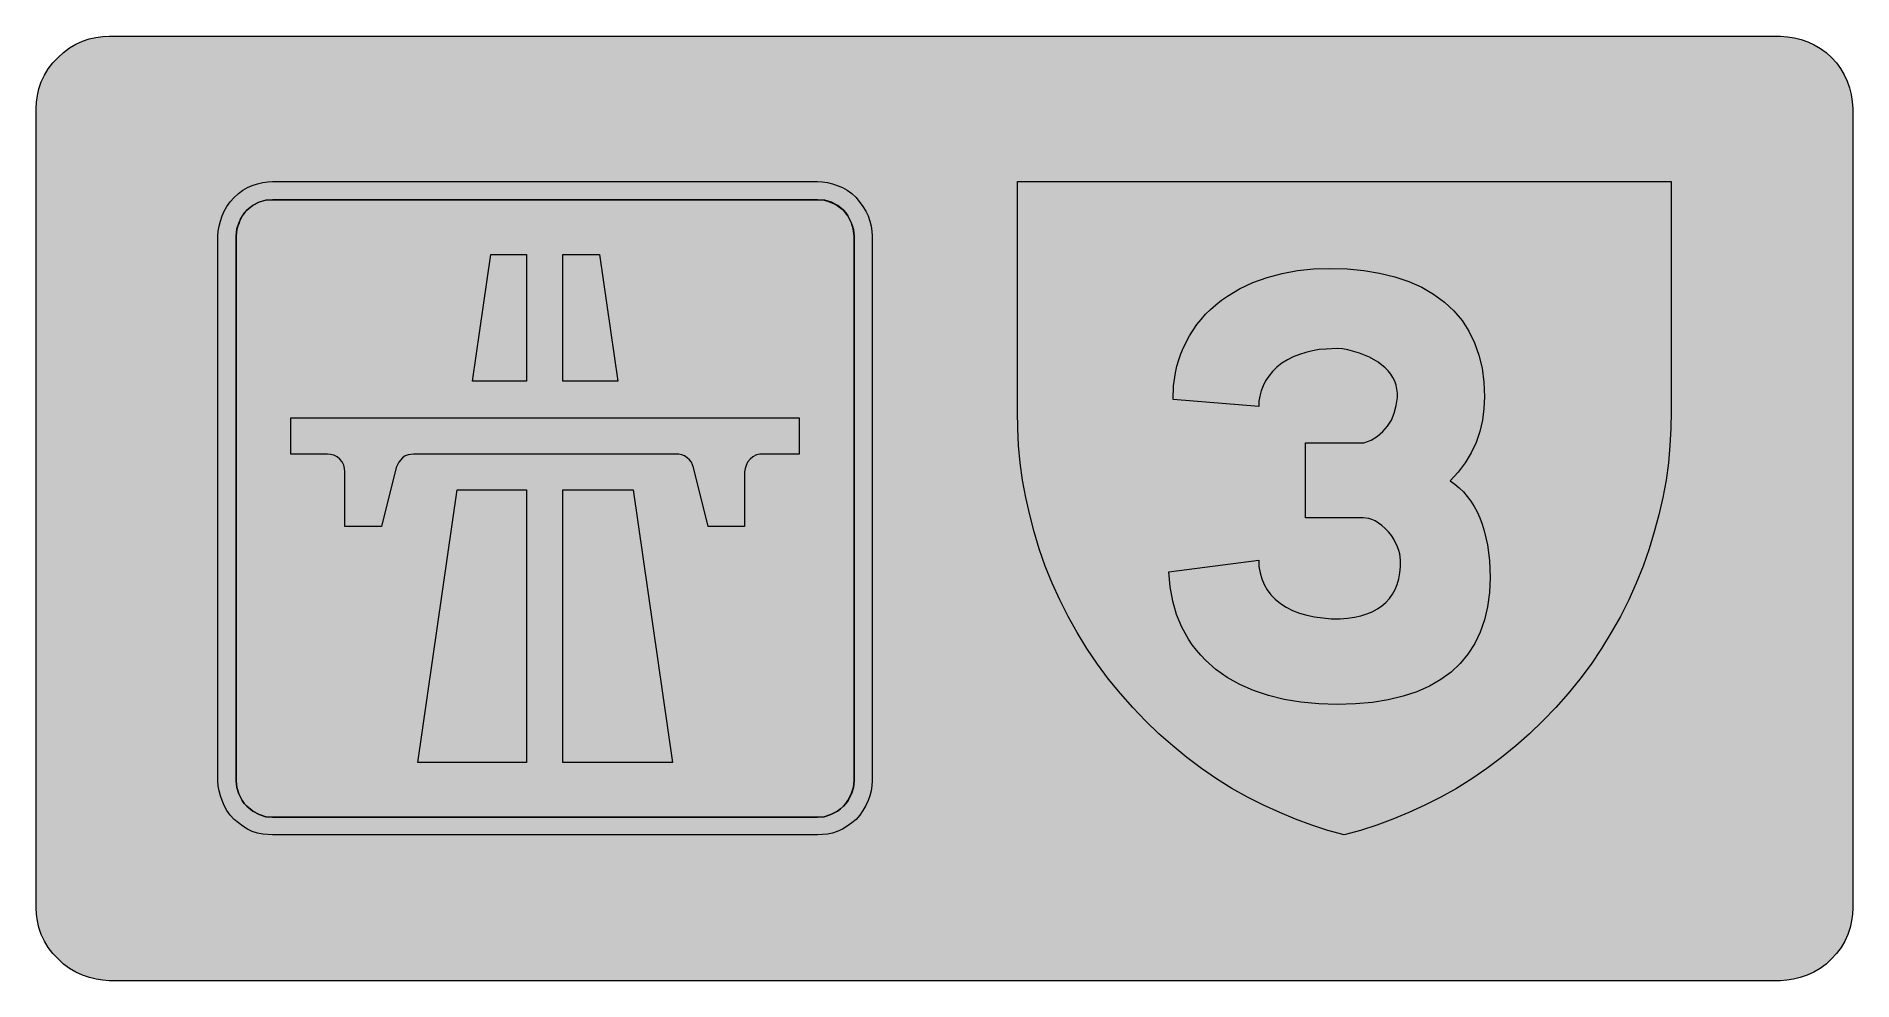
# Model space of a CAD drawing. Header units: metres. Extents: x 51 to 518, y 15 to 257.
import ezdxf

# ---------------------------------------------------------------- set-up
doc = ezdxf.new("R2010")
doc.units = ezdxf.units.M
for name, color, linetype, true_color in [('FILL_BLACK_000000', 7, 'Continuous', 0x000000), ('FILL_LIME_00FF00', 7, 'Continuous', 0x00ff00), ('FILL_RED_FF0000', 7, 'Continuous', 0xff0000), ('FILL_WHITE_FFFFFF', 7, 'Continuous', 0xffffff), ('FILL_YELLOW_FFFF00', 7, 'Continuous', 0xffff00)]:
    doc.layers.add(name, color=color, linetype=linetype, true_color=true_color)

msp = doc.modelspace()

# ---------------------------------------------------------------- hatches: boundary and pattern name
at = {"layer": 'FILL_BLACK_000000', "true_color": 0x000000}
h = msp.add_hatch(color=7, dxfattribs=at)
h.dxf.hatch_style = 1
h.paths.add_polyline_path([(380.56, 85.82), (376.02, 86.25), (371.72, 86.96), (367.66, 87.95), (363.86, 89.22), (360.34, 90.77), (357.11, 92.59), (355.6, 93.6), (354.18, 94.68), (351.51, 97.03), (350.29, 98.3), (349.16, 99.63), (348.11, 101.01), (347.14, 102.45), (345.45, 105.5), (344.1, 108.76), (343.09, 112.22), (342.43, 115.87), (342.12, 119.7), (365.16, 122.76), (365.24, 121.1), (365.5, 119.5), (365.93, 117.96), (366.53, 116.51), (367.31, 115.13), (368.27, 113.85), (369.41, 112.67), (370.74, 111.6), (372.23, 110.65), (373.86, 109.84), (375.63, 109.16), (377.51, 108.61), (379.51, 108.18), (381.6, 107.88), (383.78, 107.7), (386.04, 107.64), (387.94, 107.8), (389.72, 108.06), (391.38, 108.43), (392.91, 108.91), (394.33, 109.5), (395.62, 110.19), (396.79, 110.99), (397.83, 111.89), (398.75, 112.9), (399.53, 114.01), (400.19, 115.21), (400.72, 116.52), (401.12, 117.94), (401.39, 119.45), (401.52, 121.05), (401.52, 122.76), (401.36, 124.34), (401.14, 125.24), (400.8, 126.18), (399.83, 128.14), (399.21, 129.09), (398.46, 129.96), (397.62, 130.84), (396.75, 131.6), (395.04, 132.84), (394.23, 133.18), (393.44, 133.4), (391.98, 133.56), (377.22, 133.56), (377.22, 152.82), (392.16, 152.82), (394.01, 153.55), (395.64, 154.52), (397.05, 155.72), (398.24, 157.12), (399.21, 158.71), (399.96, 160.49), (400.49, 162.43), (400.8, 164.52), (400.78, 165.61), (400.65, 166.67), (400.41, 167.69), (400.07, 168.66), (399.62, 169.59), (399.07, 170.48), (398.41, 171.33), (397.65, 172.13), (395.83, 173.58), (393.61, 174.85), (391.01, 175.91), (388.02, 176.76), (386.67, 176.97), (385.3, 177.05), (382.44, 176.94), (380.69, 176.77), (378.95, 176.49), (377.25, 176.08), (375.6, 175.5), (374.02, 174.89), (372.52, 174.15), (371.12, 173.27), (369.84, 172.26), (368.71, 171.15), (367.74, 169.98), (366.94, 168.75), (366.29, 167.49), (365.79, 166.19), (365.44, 164.87), (365.23, 163.53), (365.16, 162.18), (343.2, 163.98), (343.34, 167.45), (343.81, 170.84), (344.18, 172.5), (344.64, 174.13), (345.22, 175.73), (345.9, 177.3), (347.42, 180.33), (348.31, 181.79), (349.3, 183.2), (350.37, 184.55), (351.54, 185.86), (352.81, 187.1), (354.18, 188.28), (355.62, 189.45), (357.12, 190.52), (360.28, 192.4), (363.67, 193.98), (367.32, 195.3), (371.16, 196.35), (375.13, 197.08), (379.19, 197.5), (383.34, 197.64), (387.83, 197.51), (392.12, 197.1), (396.2, 196.43), (400.08, 195.48), (403.7, 194.27), (407.01, 192.78), (410.05, 191.03), (412.86, 189), (415.26, 186.72), (417.35, 184.22), (419.11, 181.49), (420.56, 178.54), (421.68, 175.38), (422.48, 172.02), (422.96, 168.45), (423.12, 164.7), (422.98, 161.63), (422.58, 158.64), (421.9, 155.75), (420.94, 152.96), (419.7, 150.28), (418.18, 147.74), (416.38, 145.34), (414.3, 143.1), (415.51, 142.24), (416.65, 141.29), (417.72, 140.24), (418.71, 139.09), (419.63, 137.85), (420.47, 136.52), (421.24, 135.1), (421.93, 133.58), (422.54, 131.98), (423.07, 130.28), (423.89, 126.62), (424.39, 122.61), (424.56, 118.26), (424.4, 114.39), (423.92, 110.76), (423.13, 107.37), (422.02, 104.21), (420.61, 101.29), (418.88, 98.62), (416.86, 96.19), (414.53, 94.01), (411.9, 92.07), (408.97, 90.39), (405.75, 88.96), (402.23, 87.78), (398.43, 86.87), (394.34, 86.21), (389.97, 85.81), (385.32, 85.68), (380.56, 85.82)])
at = {"layer": 'FILL_LIME_00FF00', "true_color": 0x00ff00}
h = msp.add_hatch(color=7, dxfattribs=at)
h.dxf.hatch_style = 1
h.paths.add_polyline_path([(500.89, 257.13), (502.68, 256.86), (504.42, 256.41), (506.12, 255.8), (507.76, 255.03), (509.33, 254.11), (510.82, 253.03), (512.22, 251.82), (513.43, 250.42), (514.51, 248.93), (515.43, 247.36), (516.2, 245.72), (516.81, 244.02), (517.26, 242.28), (517.53, 240.49), (517.62, 238.68), (517.62, 33.48), (517.55, 31.83), (517.33, 30.13), (516.94, 28.39), (516.36, 26.64), (515.59, 24.92), (514.63, 23.29), (513.5, 21.75), (512.22, 20.34), (510.81, 18.98), (509.27, 17.87), (507.64, 16.95), (505.92, 16.2), (504.17, 15.6), (502.43, 15.14), (500.73, 14.86), (499.08, 14.76), (70.14, 14.76), (68.49, 14.86), (66.79, 15.14), (65.05, 15.6), (63.3, 16.2), (61.58, 16.95), (59.95, 17.87), (58.41, 18.98), (57, 20.34), (55.64, 21.75), (54.5, 23.29), (53.53, 24.92), (52.68, 26.64), (52.1, 28.39), (51.71, 30.13), (51.49, 31.83), (51.42, 33.48), (51.42, 238.68), (51.49, 240.33), (51.71, 242.03), (52.1, 243.77), (52.68, 245.52), (53.53, 247.24), (54.5, 248.87), (55.64, 250.41), (57, 251.82), (58.41, 253.1), (59.95, 254.23), (61.58, 255.19), (63.3, 255.96), (64.98, 256.54), (66.72, 256.93), (68.46, 257.15), (70.14, 257.22), (499.08, 257.22), (500.89, 257.13)])
at = {"layer": 'FILL_RED_FF0000', "true_color": 0xff0000}
h = msp.add_hatch(color=7, dxfattribs=at)
h.dxf.hatch_style = 1
h.paths.add_polyline_path([(254.46, 219.69), (255.74, 219.35), (256.98, 218.88), (258.3, 218.38), (259.55, 217.69), (260.73, 216.83), (261.84, 215.82), (263.57, 213.55), (264.3, 212.35), (264.9, 211.14), (265.37, 209.79), (265.71, 208.46), (265.91, 207.17), (265.98, 205.92), (265.98, 66.06), (265.91, 64.82), (265.71, 63.54), (265.37, 62.26), (264.9, 61.02), (264.3, 59.7), (263.57, 58.46), (262.75, 57.27), (261.84, 56.16), (260.73, 55.25), (259.55, 54.43), (258.3, 53.7), (256.98, 53.1), (255.74, 52.66), (254.46, 52.38), (251.94, 52.2), (112.08, 52.2), (109.54, 52.38), (108.21, 52.66), (106.86, 53.1), (105.65, 53.7), (104.45, 54.43), (102.18, 56.16), (101.17, 57.27), (100.31, 58.46), (99.62, 59.7), (99.12, 61.02), (98.65, 62.26), (98.31, 63.54), (98.11, 64.82), (98.04, 66.06), (98.04, 205.92), (98.11, 207.17), (98.31, 208.46), (98.65, 209.79), (99.12, 211.14), (99.62, 212.35), (100.31, 213.55), (101.17, 214.71), (102.18, 215.82), (103.29, 216.83), (104.45, 217.69), (105.65, 218.38), (106.86, 218.88), (108.21, 219.35), (109.54, 219.69), (110.83, 219.89), (112.08, 219.96), (251.94, 219.96), (253.18, 219.89), (254.46, 219.69)])
h.paths.add_polyline_path([(110.33, 215.11), (108.62, 214.61), (106.97, 213.76), (105.42, 212.58), (104.78, 211.87), (104.23, 211.1), (103.77, 210.25), (103.44, 209.34), (103.1, 208.5), (102.88, 207.63), (102.72, 205.92), (102.72, 66.06), (102.89, 64.39), (103.4, 62.69), (104.24, 61.05), (104.79, 60.29), (105.42, 59.58), (106.97, 58.29), (108.62, 57.4), (110.33, 56.87), (112.08, 56.7), (251.94, 56.7), (253.61, 56.87), (255.34, 57.4), (257.03, 58.29), (257.83, 58.89), (258.6, 59.58), (259.21, 60.29), (259.73, 61.04), (260.58, 62.64), (261.14, 64.42), (261.3, 66.06), (261.3, 205.92), (261.11, 207.77), (260.56, 209.52), (259.71, 211.13), (258.6, 212.58), (257.15, 213.76), (255.54, 214.61), (253.79, 215.11), (251.94, 215.28), (112.08, 215.28), (110.33, 215.11)], flags=16)
h = msp.add_hatch(color=7, dxfattribs=at)
h.dxf.hatch_style = 1
h.paths.add_polyline_path([(163.38, 168.66), (168.06, 201.24), (177.24, 201.24), (177.24, 168.66), (163.38, 168.66)])
h = msp.add_hatch(color=7, dxfattribs=at)
h.dxf.hatch_style = 1
h.paths.add_polyline_path([(186.6, 201.24), (195.96, 201.24), (200.64, 168.66), (186.6, 168.66), (186.6, 201.24)])
h = msp.add_hatch(color=7, dxfattribs=at)
h.dxf.hatch_style = 1
h.paths.add_polyline_path([(247.26, 149.94), (237.9, 149.94), (237.09, 149.92), (236.28, 149.76), (235.34, 149.22), (234.66, 148.68), (233.99, 147.87), (233.58, 147.06), (233.33, 146.25), (233.22, 145.44), (233.22, 131.4), (223.86, 131.4), (220.08, 146.52), (219.88, 147.19), (219.54, 147.85), (219.07, 148.47), (218.46, 149.04), (217.78, 149.48), (217.09, 149.76), (216.36, 149.9), (215.58, 149.94), (148.26, 149.94), (146.82, 149.76), (146.08, 149.48), (145.38, 149.04), (144.44, 147.85), (143.76, 146.52), (139.98, 131.4), (130.62, 131.4), (130.62, 145.44), (130.55, 146.28), (130.33, 147.13), (129.94, 147.95), (129.36, 148.68), (128.63, 149.26), (127.81, 149.65), (126.96, 149.87), (126.12, 149.94), (116.76, 149.94), (116.76, 159.3), (247.26, 159.3), (247.26, 149.94)])
h = msp.add_hatch(color=7, dxfattribs=at)
h.dxf.hatch_style = 1
h.paths.add_polyline_path([(177.24, 140.76), (177.24, 70.74), (149.34, 70.74), (159.42, 140.76), (177.24, 140.76)])
h = msp.add_hatch(color=7, dxfattribs=at)
h.dxf.hatch_style = 1
h.paths.add_polyline_path([(214.68, 70.74), (186.6, 70.74), (186.6, 140.76), (204.6, 140.76), (214.68, 70.74)])
at = {"layer": 'FILL_WHITE_FFFFFF', "true_color": 0xffffff}
h = msp.add_hatch(color=7, dxfattribs=at)
h.dxf.hatch_style = 1
h.paths.add_polyline_path([(251.94, 215.28), (253.65, 215.12), (254.52, 214.9), (255.36, 214.56), (256.17, 214.23), (256.98, 213.77), (258.6, 212.58), (259.21, 211.87), (259.73, 211.1), (260.58, 209.34), (260.92, 208.5), (261.14, 207.63), (261.3, 205.92), (261.3, 66.06), (261.13, 64.39), (260.63, 62.69), (259.78, 61.05), (259.23, 60.29), (258.6, 59.58), (257.83, 58.89), (257.03, 58.29), (255.34, 57.4), (253.61, 56.87), (251.94, 56.7), (112.08, 56.7), (110.33, 56.87), (108.62, 57.4), (106.97, 58.29), (105.42, 59.58), (104.79, 60.29), (104.24, 61.05), (103.4, 62.69), (102.89, 64.39), (102.72, 66.06), (102.72, 205.92), (102.91, 207.77), (103.46, 209.52), (104.31, 211.13), (105.42, 212.58), (106.87, 213.76), (108.48, 214.61), (110.23, 215.11), (112.08, 215.28), (251.94, 215.28)])
at = {"layer": 'FILL_YELLOW_FFFF00', "true_color": 0xffff00}
h = msp.add_hatch(color=7, dxfattribs=at)
h.dxf.hatch_style = 1
h.paths.add_polyline_path([(382.94, 53.35), (378.77, 54.68), (374.64, 56.2), (370.56, 57.96), (366.41, 59.82), (362.33, 61.88), (358.31, 64.14), (354.36, 66.6), (350.5, 69.25), (346.74, 72.06), (343.09, 75.04), (339.56, 78.17), (336.14, 81.45), (332.84, 84.88), (329.68, 88.45), (326.64, 92.16), (323.76, 96.06), (321.07, 100.05), (318.57, 104.13), (316.25, 108.29), (314.11, 112.53), (312.16, 116.84), (310.4, 121.21), (308.82, 125.64), (307.54, 129.99), (306.39, 134.39), (305.38, 138.83), (304.5, 143.28), (303.92, 147.73), (303.53, 152.17), (303.31, 156.57), (303.24, 160.92), (303.24, 219.96), (471, 219.96), (471, 160.92), (470.93, 156.57), (470.71, 152.17), (470.32, 147.73), (469.74, 143.28), (468.86, 138.83), (467.85, 134.39), (466.7, 129.99), (465.42, 125.64), (463.84, 121.21), (462.08, 116.84), (460.13, 112.53), (458, 108.29), (455.67, 104.13), (453.17, 100.05), (450.48, 96.06), (447.6, 92.16), (444.56, 88.45), (441.4, 84.88), (438.1, 81.45), (434.69, 78.17), (431.15, 75.04), (427.5, 72.06), (423.74, 69.25), (419.88, 66.6), (415.93, 64.14), (411.92, 61.88), (407.83, 59.82), (403.68, 57.96), (399.6, 56.2), (395.47, 54.68), (391.3, 53.35), (387.12, 52.2), (382.94, 53.35)])

# ---------------------------------------------------------------- linework, layer by layer
at = {"layer": 'FILL_BLACK_000000', "lineweight": 0, "true_color": 0x000000}
msp.add_lwpolyline([(380.56, 85.82), (376.02, 86.25), (371.72, 86.96), (367.66, 87.95), (363.86, 89.22), (360.34, 90.77), (357.11, 92.59), (355.6, 93.6), (354.18, 94.68), (351.51, 97.03), (350.29, 98.3), (349.16, 99.63), (348.11, 101.01), (347.14, 102.45), (345.45, 105.5), (344.1, 108.76), (343.09, 112.22), (342.43, 115.87), (342.12, 119.7), (365.16, 122.76), (365.24, 121.1), (365.5, 119.5), (365.93, 117.96), (366.53, 116.51), (367.31, 115.13), (368.27, 113.85), (369.41, 112.67), (370.74, 111.6), (372.23, 110.65), (373.86, 109.84), (375.63, 109.16), (377.51, 108.61), (379.51, 108.18), (381.6, 107.88), (383.78, 107.7), (386.04, 107.64), (387.94, 107.8), (389.72, 108.06), (391.38, 108.43), (392.91, 108.91), (394.33, 109.5), (395.62, 110.19), (396.79, 110.99), (397.83, 111.89), (398.75, 112.9), (399.53, 114.01), (400.19, 115.21), (400.72, 116.52), (401.12, 117.94), (401.39, 119.45), (401.52, 121.05), (401.52, 122.76), (401.36, 124.34), (401.14, 125.24), (400.8, 126.18), (399.83, 128.14), (399.21, 129.09), (398.46, 129.96), (397.62, 130.84), (396.75, 131.6), (395.04, 132.84), (394.23, 133.18), (393.44, 133.4), (391.98, 133.56), (377.22, 133.56), (377.22, 152.82), (392.16, 152.82), (394.01, 153.55), (395.64, 154.52), (397.05, 155.72), (398.24, 157.12), (399.21, 158.71), (399.96, 160.49), (400.49, 162.43), (400.8, 164.52), (400.78, 165.61), (400.65, 166.67), (400.41, 167.69), (400.07, 168.66), (399.62, 169.59), (399.07, 170.48), (398.41, 171.33), (397.65, 172.13), (395.83, 173.58), (393.61, 174.85), (391.01, 175.91), (388.02, 176.76), (386.67, 176.97), (385.3, 177.05), (382.44, 176.94), (380.69, 176.77), (378.95, 176.49), (377.25, 176.08), (375.6, 175.5), (374.02, 174.89), (372.52, 174.15), (371.12, 173.27), (369.84, 172.26), (368.71, 171.15), (367.74, 169.98), (366.94, 168.75), (366.29, 167.49), (365.79, 166.19), (365.44, 164.87), (365.23, 163.53), (365.16, 162.18), (343.2, 163.98), (343.34, 167.45), (343.81, 170.84), (344.18, 172.5), (344.64, 174.13), (345.22, 175.73), (345.9, 177.3), (347.42, 180.33), (348.31, 181.79), (349.3, 183.2), (350.37, 184.55), (351.54, 185.86), (352.81, 187.1), (354.18, 188.28), (355.62, 189.45), (357.12, 190.52), (360.28, 192.4), (363.67, 193.98), (367.32, 195.3), (371.16, 196.35), (375.13, 197.08), (379.19, 197.5), (383.34, 197.64), (387.83, 197.51), (392.12, 197.1), (396.2, 196.43), (400.08, 195.48), (403.7, 194.27), (407.01, 192.78), (410.05, 191.03), (412.86, 189), (415.26, 186.72), (417.35, 184.22), (419.11, 181.49), (420.56, 178.54), (421.68, 175.38), (422.48, 172.02), (422.96, 168.45), (423.12, 164.7), (422.98, 161.63), (422.58, 158.64), (421.9, 155.75), (420.94, 152.96), (419.7, 150.28), (418.18, 147.74), (416.38, 145.34), (414.3, 143.1), (415.51, 142.24), (416.65, 141.29), (417.72, 140.24), (418.71, 139.09), (419.63, 137.85), (420.47, 136.52), (421.24, 135.1), (421.93, 133.58), (422.54, 131.98), (423.07, 130.28), (423.89, 126.62), (424.39, 122.61), (424.56, 118.26), (424.4, 114.39), (423.92, 110.76), (423.13, 107.37), (422.02, 104.21), (420.61, 101.29), (418.88, 98.62), (416.86, 96.19), (414.53, 94.01), (411.9, 92.07), (408.97, 90.39), (405.75, 88.96), (402.23, 87.78), (398.43, 86.87), (394.34, 86.21), (389.97, 85.81), (385.32, 85.68)], close=True, dxfattribs=at)
at = {"layer": 'FILL_LIME_00FF00', "lineweight": 0, "true_color": 0x00ff00}
msp.add_lwpolyline([(500.89, 257.13), (502.68, 256.86), (504.42, 256.41), (506.12, 255.8), (507.76, 255.03), (509.33, 254.11), (510.82, 253.03), (512.22, 251.82), (513.43, 250.42), (514.51, 248.93), (515.43, 247.36), (516.2, 245.72), (516.81, 244.02), (517.26, 242.28), (517.53, 240.49), (517.62, 238.68), (517.62, 33.48), (517.55, 31.83), (517.33, 30.13), (516.94, 28.39), (516.36, 26.64), (515.59, 24.92), (514.63, 23.29), (513.5, 21.75), (512.22, 20.34), (510.81, 18.98), (509.27, 17.87), (507.64, 16.95), (505.92, 16.2), (504.17, 15.6), (502.43, 15.14), (500.73, 14.86), (499.08, 14.76), (70.14, 14.76), (68.49, 14.86), (66.79, 15.14), (65.05, 15.6), (63.3, 16.2), (61.58, 16.95), (59.95, 17.87), (58.41, 18.98), (57, 20.34), (55.64, 21.75), (54.5, 23.29), (53.53, 24.92), (52.68, 26.64), (52.1, 28.39), (51.71, 30.13), (51.49, 31.83), (51.42, 33.48), (51.42, 238.68), (51.49, 240.33), (51.71, 242.03), (52.1, 243.77), (52.68, 245.52), (53.53, 247.24), (54.5, 248.87), (55.64, 250.41), (57, 251.82), (58.41, 253.1), (59.95, 254.23), (61.58, 255.19), (63.3, 255.96), (64.98, 256.54), (66.72, 256.93), (68.46, 257.15), (70.14, 257.22), (499.08, 257.22)], close=True, dxfattribs=at)
at = {"layer": 'FILL_RED_FF0000', "lineweight": 0, "true_color": 0xff0000}
for points in [[(254.46, 219.69), (255.74, 219.35), (256.98, 218.88), (258.3, 218.38), (259.55, 217.69), (260.73, 216.83), (261.84, 215.82), (263.57, 213.55), (264.3, 212.35), (264.9, 211.14), (265.37, 209.79), (265.71, 208.46), (265.91, 207.17), (265.98, 205.92), (265.98, 66.06), (265.91, 64.82), (265.71, 63.54), (265.37, 62.26), (264.9, 61.02), (264.3, 59.7), (263.57, 58.46), (262.75, 57.27), (261.84, 56.16), (260.73, 55.25), (259.55, 54.43), (258.3, 53.7), (256.98, 53.1), (255.74, 52.66), (254.46, 52.38), (251.94, 52.2), (112.08, 52.2), (109.54, 52.38), (108.21, 52.66), (106.86, 53.1), (105.65, 53.7), (104.45, 54.43), (102.18, 56.16), (101.17, 57.27), (100.31, 58.46), (99.62, 59.7), (99.12, 61.02), (98.65, 62.26), (98.31, 63.54), (98.11, 64.82), (98.04, 66.06), (98.04, 205.92), (98.11, 207.17), (98.31, 208.46), (98.65, 209.79), (99.12, 211.14), (99.62, 212.35), (100.31, 213.55), (101.17, 214.71), (102.18, 215.82), (103.29, 216.83), (104.45, 217.69), (105.65, 218.38), (106.86, 218.88), (108.21, 219.35), (109.54, 219.69), (110.83, 219.89), (112.08, 219.96), (251.94, 219.96), (253.18, 219.89)], [(110.33, 215.11), (108.62, 214.61), (106.97, 213.76), (105.42, 212.58), (104.78, 211.87), (104.23, 211.1), (103.77, 210.25), (103.44, 209.34), (103.1, 208.5), (102.88, 207.63), (102.72, 205.92), (102.72, 66.06), (102.89, 64.39), (103.4, 62.69), (104.24, 61.05), (104.79, 60.29), (105.42, 59.58), (106.97, 58.29), (108.62, 57.4), (110.33, 56.87), (112.08, 56.7), (251.94, 56.7), (253.61, 56.87), (255.34, 57.4), (257.03, 58.29), (257.83, 58.89), (258.6, 59.58), (259.21, 60.29), (259.73, 61.04), (260.58, 62.64), (261.14, 64.42), (261.3, 66.06), (261.3, 205.92), (261.11, 207.77), (260.56, 209.52), (259.71, 211.13), (258.6, 212.58), (257.15, 213.76), (255.54, 214.61), (253.79, 215.11), (251.94, 215.28), (112.08, 215.28)], [(163.38, 168.66), (168.06, 201.24), (177.24, 201.24), (177.24, 168.66)], [(186.6, 201.24), (195.96, 201.24), (200.64, 168.66), (186.6, 168.66)], [(247.26, 149.94), (237.9, 149.94), (237.09, 149.92), (236.28, 149.76), (235.34, 149.22), (234.66, 148.68), (233.99, 147.87), (233.58, 147.06), (233.33, 146.25), (233.22, 145.44), (233.22, 131.4), (223.86, 131.4), (220.08, 146.52), (219.88, 147.19), (219.54, 147.85), (219.07, 148.47), (218.46, 149.04), (217.78, 149.48), (217.09, 149.76), (216.36, 149.9), (215.58, 149.94), (148.26, 149.94), (146.82, 149.76), (146.08, 149.48), (145.38, 149.04), (144.44, 147.85), (143.76, 146.52), (139.98, 131.4), (130.62, 131.4), (130.62, 145.44), (130.55, 146.28), (130.33, 147.13), (129.94, 147.95), (129.36, 148.68), (128.63, 149.26), (127.81, 149.65), (126.96, 149.87), (126.12, 149.94), (116.76, 149.94), (116.76, 159.3), (247.26, 159.3)], [(177.24, 140.76), (177.24, 70.74), (149.34, 70.74), (159.42, 140.76)], [(214.68, 70.74), (186.6, 70.74), (186.6, 140.76), (204.6, 140.76)]]:
    msp.add_lwpolyline(points, close=True, dxfattribs=at)
at = {"layer": 'FILL_WHITE_FFFFFF', "lineweight": 0, "true_color": 0x00ff00}
msp.add_lwpolyline([(251.94, 215.28), (253.65, 215.12), (254.52, 214.9), (255.36, 214.56), (256.17, 214.23), (256.98, 213.77), (258.6, 212.58), (259.21, 211.87), (259.73, 211.1), (260.58, 209.34), (260.92, 208.5), (261.14, 207.63), (261.3, 205.92), (261.3, 66.06), (261.13, 64.39), (260.63, 62.69), (259.78, 61.05), (259.23, 60.29), (258.6, 59.58), (257.83, 58.89), (257.03, 58.29), (255.34, 57.4), (253.61, 56.87), (251.94, 56.7), (112.08, 56.7), (110.33, 56.87), (108.62, 57.4), (106.97, 58.29), (105.42, 59.58), (104.79, 60.29), (104.24, 61.05), (103.4, 62.69), (102.89, 64.39), (102.72, 66.06), (102.72, 205.92), (102.91, 207.77), (103.46, 209.52), (104.31, 211.13), (105.42, 212.58), (106.87, 213.76), (108.48, 214.61), (110.23, 215.11), (112.08, 215.28)], close=True, dxfattribs=at)
at = {"layer": 'FILL_YELLOW_FFFF00', "lineweight": 0, "true_color": 0xffff00}
msp.add_lwpolyline([(382.94, 53.35), (378.77, 54.68), (374.64, 56.2), (370.56, 57.96), (366.41, 59.82), (362.33, 61.88), (358.31, 64.14), (354.36, 66.6), (350.5, 69.25), (346.74, 72.06), (343.09, 75.04), (339.56, 78.17), (336.14, 81.45), (332.84, 84.88), (329.68, 88.45), (326.64, 92.16), (323.76, 96.06), (321.07, 100.05), (318.57, 104.13), (316.25, 108.29), (314.11, 112.53), (312.16, 116.84), (310.4, 121.21), (308.82, 125.64), (307.54, 129.99), (306.39, 134.39), (305.38, 138.83), (304.5, 143.28), (303.92, 147.73), (303.53, 152.17), (303.31, 156.57), (303.24, 160.92), (303.24, 219.96), (471, 219.96), (471, 160.92), (470.93, 156.57), (470.71, 152.17), (470.32, 147.73), (469.74, 143.28), (468.86, 138.83), (467.85, 134.39), (466.7, 129.99), (465.42, 125.64), (463.84, 121.21), (462.08, 116.84), (460.13, 112.53), (458, 108.29), (455.67, 104.13), (453.17, 100.05), (450.48, 96.06), (447.6, 92.16), (444.56, 88.45), (441.4, 84.88), (438.1, 81.45), (434.69, 78.17), (431.15, 75.04), (427.5, 72.06), (423.74, 69.25), (419.88, 66.6), (415.93, 64.14), (411.92, 61.88), (407.83, 59.82), (403.68, 57.96), (399.6, 56.2), (395.47, 54.68), (391.3, 53.35), (387.12, 52.2)], close=True, dxfattribs=at)

doc.saveas('drawing.dxf')
